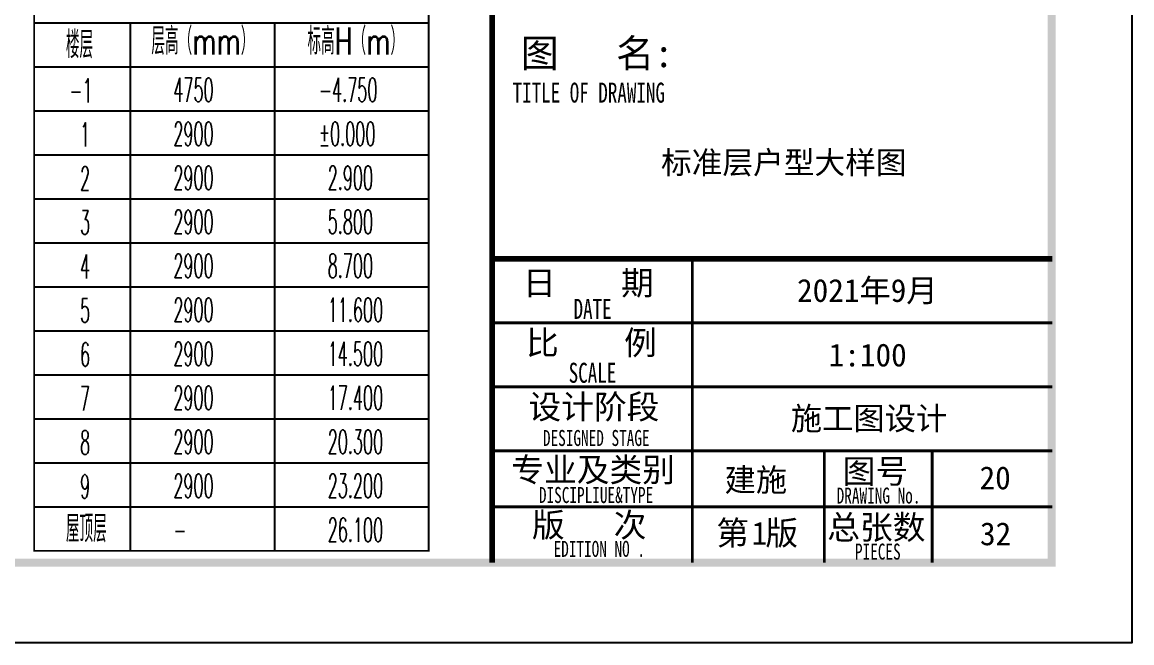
# Model space of a CAD drawing. Extents: x -518115 to 389031, y -231062 to 1628073.
# Drawn here: x 69242 to 83114, y -206835 to -199077 of the extents above; entities that cross this region are included whole.
import ezdxf
from ezdxf.enums import TextEntityAlignment as Align

# ---------------------------------------------------------------- set-up
doc = ezdxf.new("R2010")
doc.units = 0
doc.header["$LTSCALE"] = 1000
doc.header["$MEASUREMENT"] = 0
for name, color, linetype in [('C-Sheet-图框', 101, 'Continuous'), ('PUB_TEXT', 4, 'Continuous'), ('图框', 140, 'Continuous'), ('图签文字', 147, 'Continuous')]:
    doc.layers.add(name, color=color, linetype=linetype)
doc.layers.add('yichutu', color=7, linetype='Continuous', true_color=0xffffff, plot=False)
doc.layers.add('可改文字', color=6, linetype='Continuous', lineweight=18)
doc.layers.add('图签', color=147, linetype='Continuous', lineweight=18)
doc.styles.add('_TCH_DIM', font='SIMPLEX.shx', dxfattribs={"width": 0.7, "bigfont": 'GBCBIG.shx'})
doc.styles.add('宋体', font='', dxfattribs={"height": 50})
doc.styles.add('建筑图签-1', font='', dxfattribs={"width": 0.7})
doc.styles.get('宋体').set_extended_font_data('SimSun')
doc.styles.get('建筑图签-1').set_extended_font_data('SimHei')

# ---------------------------------------------------------------- blocks, each defined once
blk = doc.blocks.new('TK')
at = {"layer": '图框'}
blk.add_lwpolyline([(465375, 548714), (549475, 548714), (549475, 489314), (465375, 489314)], close=True, dxfattribs=at)
blk.add_lwpolyline([(465375, 548714), (549475, 548714), (549475, 489314), (465375, 489314)], close=True, dxfattribs=at)
at = {"layer": '图框', "const_width": 100}
blk.add_lwpolyline([(548475, 490314), (548475, 547714), (467875, 547714), (467875, 490314)], close=True, dxfattribs=at)
at = {"layer": '图框'}
for points, const_width in [([(541480, 490314), (541480, 547714)], 70), ([(541480, 494114), (548480, 494114)], 70), ([(543980, 491714), (543980, 494114)], 35), ([(541480, 493314), (548480, 493314)], 35), ([(541480, 492514), (548480, 492514)], 35), ([(541480, 491714), (548480, 491714)], 35), ([(541480, 491714), (547980, 491714)], 35), ([(543980, 490314), (543980, 491714)], 35), ([(545630, 490314), (545630, 491714)], 35), ([(545630, 490314), (545630, 491714)], 35), ([(545630, 490314), (545630, 491714)], 35), ([(546980, 490314), (546980, 491714)], 35), ([(541480, 491014), (545630, 491014)], 35), ([(545630, 491014), (548480, 491014)], 35)]:
    blk.add_lwpolyline(points, dxfattribs=dict(at, const_width=const_width))
at = {"layer": '图框', "style": '建筑图签-1', "width": 0.7}
for s, height, p in [('TITLE OF DRAWING', 250, (541734, 496066)), ('DATE', 250, (542496, 493363)), ('SCALE', 250, (542435, 492564)), ('DESIGNED STAGE', 200, (542113, 491774)), ('DISCIPLIUE&TYPE', 200, (542063, 491061)), ('DRAWING No.', 200, (545785, 491054)), ('EDITION NO .', 200, (542246, 490388)), ('PIECES', 200, (546014, 490354))]:
    blk.add_text(s, height=height, dxfattribs=at).set_placement(p)
at = {"layer": '图签', "color": 2, "style": '宋体'}
for s, height, p in [('2021年9月', 286.7, (545290, 493575)), ('1:100', 286.7, (545686, 492768)), ('施工图设计', 286.7, (545212, 491975)), ('建施', 286.7, (544384, 491206)), ('1', 287, (544723, 490539)), ('32', 286.7, (547577, 490533))]:
    blk.add_text(s, height=height, dxfattribs=at).set_placement(p)
at = {"layer": '图签文字', "color": 7, "style": '建筑图签-1'}
for s, height, p in [('图   名:', 350, (541835, 496509)), ('日    期', 300, (541864, 493662)), ('比    例', 300, (541902, 492915)), ('设计阶段', 300, (541932, 492113)), ('专业及类别', 300, (541718, 491327)), ('图号', 300, (545861, 491308)), ('版   次 ', 300, (541976, 490637)), ('总张数', 300, (545668, 490608)), ('第 版', 300, (544281, 490537))]:
    blk.add_text(s, height=height, dxfattribs=at).set_placement(p)
blk = doc.blocks.new('yct-841-594-84100-59399.9999999999-100-1000.0')
at = {"layer": 'yichutu', "color": 7, "true_color": 0xffffff}
blk.add_lwpolyline([(0, 0), (0, 59400), (84100, 59400), (84100, 0)], close=True, dxfattribs=at)

msp = doc.modelspace()

# ---------------------------------------------------------------- linework, layer by layer
at = {"layer": 'C-Sheet-图框', "color": 0}
for p, q in [((69392.4, -199085), (74325.3, -199085)), ((69392.4, -199085), (74325.3, -199085)), ((70593.6, -199085), (70593.6, -205685)), ((72395.6, -199085), (72395.6, -205685)), ((69392.4, -199635), (74325.3, -199635)), ((69392.4, -200185), (74325.3, -200185)), ((69392.4, -200735), (74325.3, -200735)), ((69392.4, -201285), (74325.3, -201285)), ((69392.4, -201835), (74325.3, -201835)), ((69392.4, -202385), (74325.3, -202385)), ((69392.4, -202935), (74325.3, -202935)), ((69392.4, -203485), (74325.3, -203485)), ((69392.4, -204035), (74325.3, -204035)), ((69392.4, -204585), (74325.3, -204585)), ((69392.4, -205135), (74325.3, -205135))]:
    msp.add_line(p, q, dxfattribs=at)
at = {"layer": 'C-Sheet-图框', "color": 0, "const_width": 24}
msp.add_lwpolyline([(69392.4, -205685), (74325.3, -205685), (74325.3, -198535), (69392.4, -198535), (69392.4, -205685)], dxfattribs=at)

# ---------------------------------------------------------------- block references
msp.add_blockref('TK', (-466360.9, -696148.7))
at = {"layer": 'yichutu'}
msp.add_blockref('yct-841-594-84100-59399.9999999999-100-1000.0', (-985.9, -206835), dxfattribs=at)

# ---------------------------------------------------------------- texts
at = {"layer": 'PUB_TEXT', "style": '_TCH_DIM'}
for s, height, width, p in [('楼层', 337.59, 0.7, (69788.9, -199527.1)), ('层高（mm）', 337.59, 0.7, (70857.2, -199482.8)), ('标高H（m）', 337.59, 0.7, (72808.9, -199482.8)), ('-1', 297.5, 0.494118, (69833.3, -200079.7)), ('4750', 297.5, 0.494118, (71131.8, -200072.1)), ('-4.750', 297.5, 0.494118, (72952.5, -200072.1)), ('1', 297.5, 0.494118, (69966.1, -200629.7)), ('2900', 297.5, 0.494118, (71131.8, -200622.1)), ('%%P0.000', 297.5, 0.494118, (72952.5, -200622.1)), ('2', 297.5, 0.494118, (69966.1, -201179.7)), ('2900', 297.5, 0.494118, (71131.8, -201172.1)), ('2.900', 297.5, 0.494118, (73061.5, -201172.1)), ('3', 297.5, 0.494118, (69966.1, -201729.7)), ('2900', 297.5, 0.494118, (71131.8, -201722.1)), ('5.800', 297.5, 0.494118, (73061.5, -201722.1)), ('4', 297.5, 0.494118, (69966.1, -202279.7)), ('2900', 297.5, 0.494118, (71131.8, -202272.1)), ('8.700', 297.5, 0.494118, (73061.5, -202272.1)), ('2900', 297.5, 0.494118, (71131.8, -202822.1)), ('11.600', 297.5, 0.494118, (73061.5, -202822.1)), ('5', 297.5, 0.494118, (69966.1, -202829.7)), ('6', 297.5, 0.494118, (69966.1, -203379.7)), ('2900', 297.5, 0.494118, (71131.8, -203372.1)), ('14.500', 297.5, 0.494118, (73061.5, -203372.1)), ('7', 297.5, 0.494118, (69966.1, -203929.7)), ('2900', 297.5, 0.494118, (71131.8, -203922.1)), ('17.400', 297.5, 0.494118, (73061.5, -203922.1)), ('8', 297.5, 0.494118, (69966.1, -204479.7)), ('2900', 297.5, 0.494118, (71131.8, -204472.1)), ('20.300', 297.5, 0.494118, (73061.5, -204472.1)), ('9', 297.5, 0.494118, (69966.1, -205029.7)), ('2900', 297.5, 0.494118, (71131.8, -205022.1)), ('23.200', 297.5, 0.494118, (73061.5, -205022.1)), ('屋顶层', 337.59, 0.7, (69788.9, -205577.1)), ('26.100', 297.5, 0.494118, (73061.5, -205572.1)), ('-', 297.5, 0.494118, (71131.8, -205572.1))]:
    msp.add_text(s, height=height, dxfattribs=dict(at, width=width)).set_placement(p)
at = {"layer": '可改文字', "color": 3, "style": '宋体'}
msp.add_text('标准层户型大样图', height=281.28, dxfattribs=at).set_placement((78763.3, -200826.8), align=Align.MIDDLE)
at = {"layer": '图签', "color": 3, "style": '宋体'}
msp.add_text('20', height=286.68, dxfattribs=at).set_placement((81210.7, -204916))

doc.saveas('drawing.dxf')
